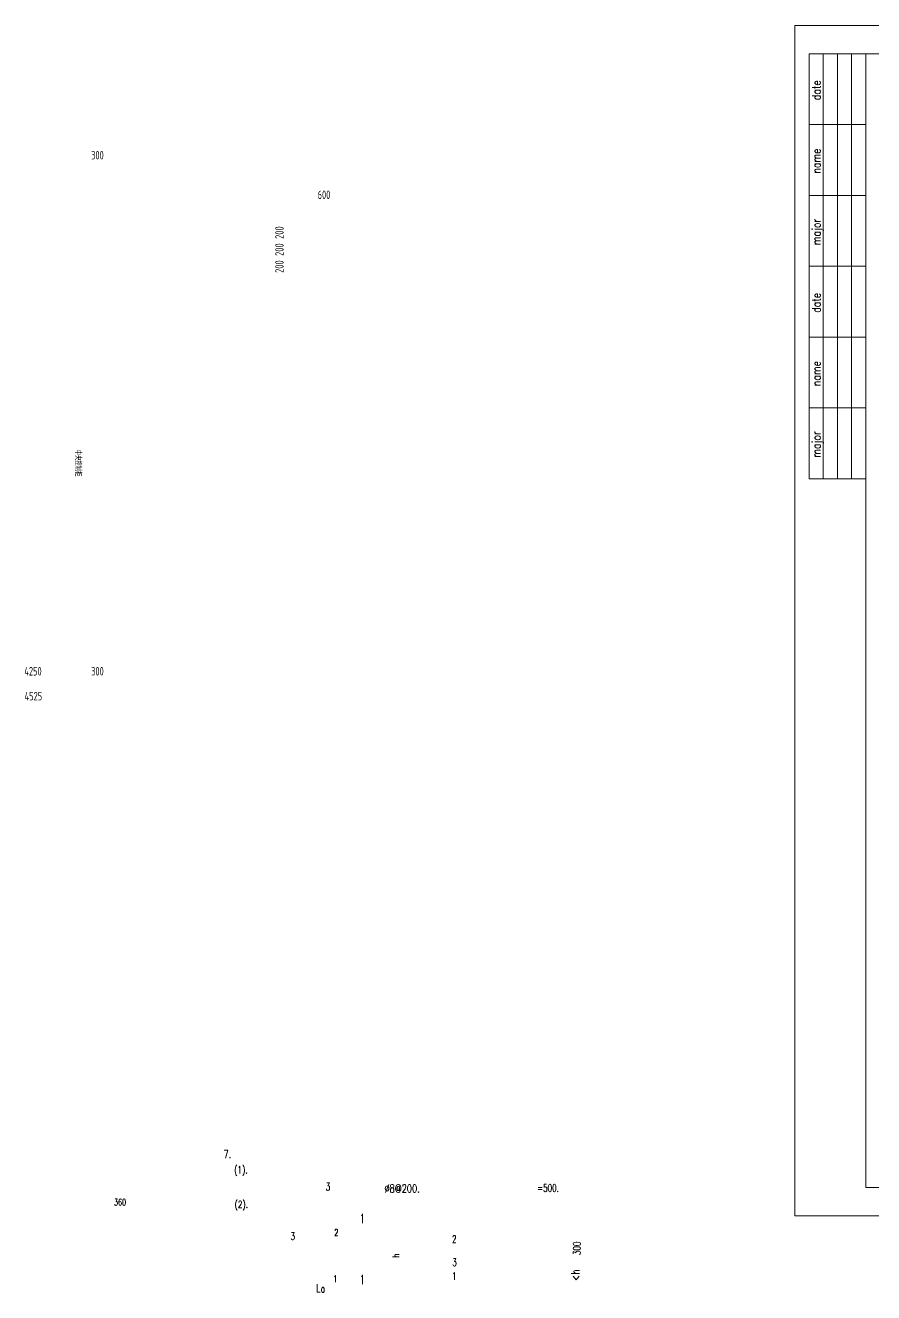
# Model space of a CAD drawing. Extents: x 838828 to 1489448, y 610351 to 848160.
# Drawn here: x 925166 to 955113, y 750370 to 795083 of the extents above; entities that cross this region are included whole.
import ezdxf
from ezdxf.enums import TextEntityAlignment as Align

# ---------------------------------------------------------------- set-up
doc = ezdxf.new("R2010")
doc.units = 0
doc.header["$LTSCALE"] = 1000
doc.header["$MEASUREMENT"] = 0
doc.layers.get('0').update_dxf_attribs({"linetype": 'CONTINUOUS', "lineweight": 13})
for name, color, linetype, lineweight in [('HATCH', 8, 'CONTINUOUS', 13), ('图层1', 7, 'CONTINUOUS', 13), ('标注', 8, 'CONTINUOUS', 13)]:
    doc.layers.add(name, color=color, linetype=linetype, lineweight=lineweight)
doc.layers.add('我的标注', color=8, linetype='CONTINUOUS')
doc.styles.add('BZ', font='simplex.shx', dxfattribs={"width": 0.8, "bigfont": 'hztxt.shx'})
doc.styles.add('HZ', font='romans.shx', dxfattribs={"width": 0.7, "bigfont": 'gbcbig.shx'})
doc.styles.add('HZ0A', font='simplex.shx', dxfattribs={"width": 0.75, "bigfont": 'hztxt.shx'})
doc.styles.add('HZC', font='COMPLEX', dxfattribs={"width": 0.75, "bigfont": 'HZTXT'})
doc.styles.add('HZS', font='SIMPLEX', dxfattribs={"width": 0.75, "bigfont": 'HZTXT'})
doc.styles.add('TSSD_DIMENSION', font='tssdeng.shx', dxfattribs={"width": 0.7, "bigfont": 'tssdchn.shx'})
doc.styles.add('TXT1', font='txt.shx', dxfattribs={"width": 0.75, "bigfont": 'hztxt.shx'})

msp = doc.modelspace()

# ---------------------------------------------------------------- linework, layer by layer
at = {"linetype": 'Continuous'}
for p, q in [((1011734, 795083), (952334, 795083)), ((952334, 795083), (952334, 753083)), ((952834, 794083), (952834, 779083)), ((954834, 794083), (952834, 794083)), ((953334, 794083), (953334, 779083)), ((953834, 794083), (953834, 779083)), ((954334, 794083), (954334, 779083)), ((1010734, 794083), (954834, 794083)), ((954834, 794083), (954834, 754083)), ((954834, 791583), (952834, 791583)), ((954834, 789083), (952834, 789083)), ((954834, 786583), (952834, 786583)), ((954834, 784083), (952834, 784083)), ((954834, 781583), (952834, 781583)), ((954834, 779083), (952834, 779083)), ((952334, 753083), (1011734, 753083))]:
    msp.add_line(p, q, dxfattribs=at)
msp.add_line((954834, 754083), (1010734, 754083))

# ---------------------------------------------------------------- texts
at = {"style": 'HZ', "width": 0.8}
for s, p in [('date', (953242, 792792)), ('name', (953242, 790292)), ('major', (953242, 787792)), ('date', (953242, 785292)), ('name', (953242, 782792)), ('major', (953242, 780292))]:
    msp.add_text(s, height=300, rotation=90, dxfattribs=at).set_placement(p, align=Align.CENTER)
at = {"layer": 'HATCH', "color": 7, "ltscale": 0.001, "insert": (935709, 789105), "char_height": 300, "attachment_point": 5, "style": 'TSSD_DIMENSION'}
msp.add_mtext('\\A1;600', dxfattribs=at)
at = {"layer": 'HATCH', "color": 7, "ltscale": 0.001, "char_height": 300, "attachment_point": 5, "rotation": 90, "style": 'TSSD_DIMENSION'}
for insert in [(934135, 787771), (934135, 787171), (934135, 786571)]:
    msp.add_mtext('\\A1;200', dxfattribs=dict(at, insert=insert))
at = {"layer": '图层1', "style": 'BZ', "width": 0.7}
msp.add_text('中央控制柜', height=200, rotation=270, dxfattribs=at).set_placement((926921, 780112))
at = {"layer": '我的标注'}
for s, height, style, width, p in [('7.', 282.5, 'HZS', 0.75, (932163, 755120)), ('(1).', 254.2, 'HZS', 0.75, (932539, 754575)), ('3', 264, 'HZ0A', 0.7, (935771, 753977)), ('=500.', 263.6, 'HZ0A', 0.7, (943241, 753930)), ('360', 235.4, 'HZS', 0.7, (928300, 753443)), ('(2).', 254.2, 'HZS', 0.75, (932554, 753357)), ('1', 330, 'HZC', 0.7, (936960, 752824)), ('2', 235, 'HZ0A', 0.7, (936070, 752370)), ('3', 264, 'HZ0A', 0.7, (934528, 752228)), ('2', 264, 'HZ0A', 0.7, (940228, 752128)), ('3', 264, 'HZ0A', 0.7, (940238, 751309)), ('1', 235, 'HZ0A', 0.7, (936035, 750742)), ('1', 330, 'HZC', 0.7, (936960, 750668)), ('1', 264, 'HZ0A', 0.7, (940229, 750821)), ('L', 282, 'HZ0A', 0.7, (935434, 750386)), ('0', 188, 'HZ0A', 0.7, (935600, 750370))]:
    msp.add_text(s, height=height, dxfattribs=dict(at, style=style, width=width)).set_placement(p)
at = {"layer": '我的标注', "style": 'TXT1', "width": 0.75}
msp.add_text('%%c8@200.', height=282.5, dxfattribs=at).set_placement((938466, 753903), align=Align.CENTER)
at = {"layer": '我的标注', "style": 'HZ0A'}
for s, height, width, p in [('300', 263.6, 0.7, (944763, 751696)), ('h', 235, 0.7, (938367, 751608)), ('h', 301, 0.75, (944734, 751010)), ('<', 235, 0.75, (944712, 750797))]:
    msp.add_text(s, height=height, rotation=90, dxfattribs=dict(at, width=width)).set_placement(p)
at = {"layer": '标注', "color": 7, "ltscale": 0.001, "char_height": 300, "attachment_point": 5, "style": 'TSSD_DIMENSION'}
for s, insert in [('\\A1;300', (927712, 790501)), ('\\A1;4250', (925437, 772294)), ('\\A1;300', (927712, 772294)), ('\\A1;4525', (925450, 771415))]:
    msp.add_mtext(s, dxfattribs=dict(at, insert=insert))

doc.saveas('drawing.dxf')
